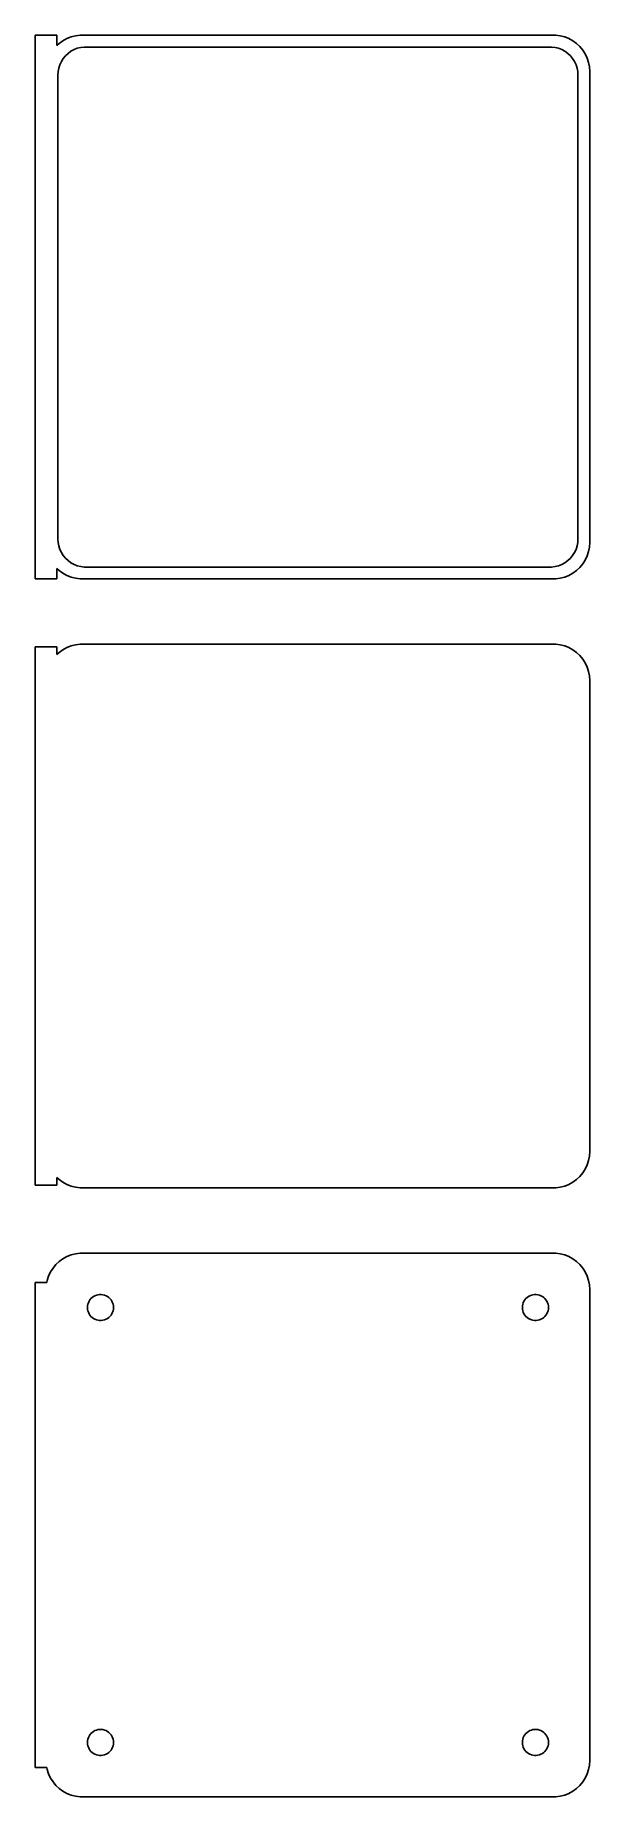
# Model space of a CAD drawing. Header units: metres. Extents: x -39 to 38, y 131 to 373.
import ezdxf

# ---------------------------------------------------------------- set-up
doc = ezdxf.new("R2010")
doc.units = ezdxf.units.M

msp = doc.modelspace()

# ---------------------------------------------------------------- linework, layer by layer
for p, q in [((-36, 373.49), (-39, 373.49)), ((-39, 373.49), (-39, 298.51)), ((-36, 372.059), (-36, 373.49)), ((-35.6871, 372.353), (-36, 372.059)), ((-35.1791, 372.722), (-35.6871, 372.353)), ((-34.6289, 373.024), (-35.1791, 372.722)), ((-34.0451, 373.255), (-34.6289, 373.024)), ((-33.4369, 373.411), (-34.0451, 373.255)), ((-32.8139, 373.49), (-33.4369, 373.411)), ((-33.1967, 371.683), (-32.7256, 371.804)), ((32.8139, 373.49), (-32.8139, 373.49)), ((-32.7256, 371.804), (-32.2432, 371.865)), ((-32.2432, 371.865), (32.2432, 371.865)), ((32.2432, 371.865), (32.7256, 371.804)), ((32.7256, 371.804), (33.1967, 371.683)), ((33.4369, 373.411), (32.8139, 373.49)), ((34.0451, 373.255), (33.4369, 373.411)), ((34.6289, 373.024), (34.0451, 373.255)), ((35.1791, 372.722), (34.6289, 373.024)), ((35.6871, 372.353), (35.1791, 372.722)), ((36.1448, 371.923), (35.6871, 372.353)), ((36.5451, 371.439), (36.1448, 371.923)), ((-35.751, 368.963), (-35.6007, 369.426)), ((-35.6007, 369.426), (-35.3936, 369.866)), ((-35.3936, 369.866), (-35.133, 370.276)), ((-35.133, 370.276), (-34.823, 370.651)), ((-34.823, 370.651), (-34.4685, 370.984)), ((-34.4685, 370.984), (-34.0751, 371.27)), ((-34.0751, 371.27), (-33.6489, 371.504)), ((-33.6489, 371.504), (-33.1967, 371.683)), ((33.1967, 371.683), (33.6489, 371.504)), ((33.6489, 371.504), (34.0751, 371.27)), ((34.0751, 371.27), (34.4685, 370.984)), ((34.4685, 370.984), (34.823, 370.651)), ((34.823, 370.651), (35.133, 370.276)), ((35.133, 370.276), (35.3936, 369.866)), ((35.3936, 369.866), (35.6007, 369.426)), ((35.6007, 369.426), (35.751, 368.963)), ((36.8815, 370.909), (36.5451, 371.439)), ((37.1489, 370.341), (36.8815, 370.909)), ((37.3429, 369.743), (37.1489, 370.341)), ((37.4606, 369.127), (37.3429, 369.743)), ((-35.8726, 368), (-35.8421, 368.485)), ((-35.8726, 304), (-35.8726, 368)), ((-35.8421, 368.485), (-35.751, 368.963)), ((35.751, 368.963), (35.8421, 368.485)), ((35.8421, 368.485), (35.8726, 368)), ((35.8726, 368), (35.8726, 304)), ((37.5, 368.5), (37.4606, 369.127)), ((37.5, 303.5), (37.5, 368.5)), ((-35.8421, 303.515), (-35.8726, 304)), ((35.8726, 304), (35.8421, 303.515)), ((-35.751, 303.037), (-35.8421, 303.515)), ((-35.6007, 302.574), (-35.751, 303.037)), ((-35.3936, 302.134), (-35.6007, 302.574)), ((-35.133, 301.724), (-35.3936, 302.134)), ((-34.823, 301.349), (-35.133, 301.724)), ((-34.4685, 301.016), (-34.823, 301.349)), ((34.823, 301.349), (34.4685, 301.016)), ((35.133, 301.724), (34.823, 301.349)), ((35.3936, 302.134), (35.133, 301.724)), ((35.6007, 302.574), (35.3936, 302.134)), ((35.751, 303.037), (35.6007, 302.574)), ((35.8421, 303.515), (35.751, 303.037)), ((36.8815, 301.091), (37.1489, 301.659)), ((37.1489, 301.659), (37.3429, 302.257)), ((37.3429, 302.257), (37.4606, 302.873)), ((37.4606, 302.873), (37.5, 303.5)), ((-36, 299.941), (-35.6871, 299.647)), ((-36, 298.51), (-36, 299.941)), ((-35.6871, 299.647), (-35.1791, 299.278)), ((-35.1791, 299.278), (-34.6289, 298.976)), ((-34.6289, 298.976), (-34.0451, 298.745)), ((-34.0751, 300.73), (-34.4685, 301.016)), ((-33.6489, 300.496), (-34.0751, 300.73)), ((-33.1967, 300.317), (-33.6489, 300.496)), ((-32.7256, 300.196), (-33.1967, 300.317)), ((-32.2432, 300.135), (-32.7256, 300.196)), ((32.2432, 300.135), (-32.2432, 300.135)), ((32.7256, 300.196), (32.2432, 300.135)), ((33.1967, 300.317), (32.7256, 300.196)), ((33.6489, 300.496), (33.1967, 300.317)), ((34.0751, 300.73), (33.6489, 300.496)), ((34.0451, 298.745), (34.6289, 298.976)), ((34.4685, 301.016), (34.0751, 300.73)), ((34.6289, 298.976), (35.1791, 299.278)), ((35.1791, 299.278), (35.6871, 299.647)), ((35.6871, 299.647), (36.1448, 300.077)), ((36.1448, 300.077), (36.5451, 300.561)), ((36.5451, 300.561), (36.8815, 301.091)), ((-39, 298.51), (-36, 298.51)), ((-34.0451, 298.745), (-33.4369, 298.589)), ((-33.4369, 298.589), (-32.8139, 298.51)), ((-32.8139, 298.51), (32.8139, 298.51)), ((32.8139, 298.51), (33.4369, 298.589)), ((33.4369, 298.589), (34.0451, 298.745)), ((-34.0451, 289.255), (-34.6289, 289.024)), ((-33.4369, 289.411), (-34.0451, 289.255)), ((-32.8139, 289.49), (-33.4369, 289.411)), ((32.8139, 289.49), (-32.8139, 289.49)), ((33.4369, 289.411), (32.8139, 289.49)), ((34.0451, 289.255), (33.4369, 289.411)), ((34.6289, 289.024), (34.0451, 289.255)), ((-36, 289.115), (-39, 289.115)), ((-39, 289.115), (-39, 214.885)), ((-36, 288.059), (-36, 289.115)), ((-35.6871, 288.353), (-36, 288.059)), ((-35.1791, 288.722), (-35.6871, 288.353)), ((-34.6289, 289.024), (-35.1791, 288.722)), ((35.1791, 288.722), (34.6289, 289.024)), ((35.6871, 288.353), (35.1791, 288.722)), ((36.1448, 287.923), (35.6871, 288.353)), ((36.5451, 287.439), (36.1448, 287.923)), ((36.8815, 286.909), (36.5451, 287.439)), ((37.1489, 286.341), (36.8815, 286.909)), ((37.3429, 285.743), (37.1489, 286.341)), ((37.4606, 285.127), (37.3429, 285.743)), ((37.5, 284.5), (37.4606, 285.127)), ((37.5, 219.5), (37.5, 284.5)), ((37.3429, 218.257), (37.4606, 218.873)), ((37.4606, 218.873), (37.5, 219.5)), ((36.1448, 216.077), (36.5451, 216.561)), ((36.5451, 216.561), (36.8815, 217.091)), ((36.8815, 217.091), (37.1489, 217.659)), ((37.1489, 217.659), (37.3429, 218.257)), ((-39, 214.885), (-36, 214.885)), ((-36, 214.885), (-36, 215.941)), ((-36, 215.941), (-35.6871, 215.647)), ((-35.6871, 215.647), (-35.1791, 215.278)), ((-35.1791, 215.278), (-34.6289, 214.976)), ((-34.6289, 214.976), (-34.0451, 214.745)), ((-34.0451, 214.745), (-33.4369, 214.589)), ((-33.4369, 214.589), (-32.8139, 214.51)), ((-32.8139, 214.51), (32.8139, 214.51)), ((32.8139, 214.51), (33.4369, 214.589)), ((33.4369, 214.589), (34.0451, 214.745)), ((34.0451, 214.745), (34.6289, 214.976)), ((34.6289, 214.976), (35.1791, 215.278)), ((35.1791, 215.278), (35.6871, 215.647)), ((35.6871, 215.647), (36.1448, 216.077)), ((-35.6871, 204.353), (-36.1448, 203.923)), ((-35.1791, 204.722), (-35.6871, 204.353)), ((-34.6289, 205.024), (-35.1791, 204.722)), ((-34.0451, 205.255), (-34.6289, 205.024)), ((-33.4369, 205.411), (-34.0451, 205.255)), ((-32.8139, 205.49), (-33.4369, 205.411)), ((32.8139, 205.49), (-32.8139, 205.49)), ((33.4369, 205.411), (32.8139, 205.49)), ((34.0451, 205.255), (33.4369, 205.411)), ((34.6289, 205.024), (34.0451, 205.255)), ((35.1791, 204.722), (34.6289, 205.024)), ((35.6871, 204.353), (35.1791, 204.722)), ((36.1448, 203.923), (35.6871, 204.353)), ((-37.3429, 201.743), (-37.4, 201.444)), ((-37.1489, 202.341), (-37.3429, 201.743)), ((-36.8815, 202.909), (-37.1489, 202.341)), ((-36.5451, 203.439), (-36.8815, 202.909)), ((-36.1448, 203.923), (-36.5451, 203.439)), ((36.5451, 203.439), (36.1448, 203.923)), ((36.8815, 202.909), (36.5451, 203.439)), ((37.1489, 202.341), (36.8815, 202.909)), ((37.3429, 201.743), (37.1489, 202.341)), ((37.4606, 201.127), (37.3429, 201.743)), ((-37.4, 201.444), (-39, 201.444)), ((-39, 201.444), (-39, 134.556)), ((-31.3121, 199.232), (-31.1474, 199.387)), ((-31.1474, 199.387), (-30.9645, 199.52)), ((-30.9645, 199.52), (-30.7664, 199.629)), ((-30.7664, 199.629), (-30.5562, 199.712)), ((-30.5562, 199.712), (-30.3373, 199.768)), ((-30.3373, 199.768), (-30.113, 199.796)), ((-30.113, 199.796), (-29.887, 199.796)), ((-29.887, 199.796), (-29.6627, 199.768)), ((-29.6627, 199.768), (-29.4438, 199.712)), ((-29.4438, 199.712), (-29.2336, 199.629)), ((-29.2336, 199.629), (-29.0355, 199.52)), ((-29.0355, 199.52), (-28.8526, 199.387)), ((-28.8526, 199.387), (-28.6879, 199.232)), ((28.6879, 199.232), (28.8526, 199.387)), ((28.8526, 199.387), (29.0355, 199.52)), ((29.0355, 199.52), (29.2336, 199.629)), ((29.2336, 199.629), (29.4438, 199.712)), ((29.4438, 199.712), (29.6627, 199.768)), ((29.6627, 199.768), (29.887, 199.796)), ((29.887, 199.796), (30.113, 199.796)), ((30.113, 199.796), (30.3373, 199.768)), ((30.3373, 199.768), (30.5562, 199.712)), ((30.5562, 199.712), (30.7664, 199.629)), ((30.7664, 199.629), (30.9645, 199.52)), ((30.9645, 199.52), (31.1474, 199.387)), ((31.1474, 199.387), (31.3121, 199.232)), ((37.5, 200.5), (37.4606, 201.127)), ((37.5, 135.5), (37.5, 200.5)), ((-31.8, 198), (-31.7858, 198.226)), ((-31.7858, 197.774), (-31.8, 198)), ((-31.7858, 198.226), (-31.7434, 198.448)), ((-31.7434, 197.552), (-31.7858, 197.774)), ((-31.7434, 198.448), (-31.6736, 198.663)), ((-31.6736, 197.337), (-31.7434, 197.552)), ((-31.6736, 198.663), (-31.5773, 198.867)), ((-31.5773, 197.133), (-31.6736, 197.337)), ((-31.5773, 198.867), (-31.4562, 199.058)), ((-31.4562, 196.942), (-31.5773, 197.133)), ((-31.4562, 199.058), (-31.3121, 199.232)), ((-31.3121, 196.768), (-31.4562, 196.942)), ((-28.6879, 199.232), (-28.5438, 199.058)), ((-28.5438, 196.942), (-28.6879, 196.768)), ((-28.5438, 199.058), (-28.4226, 198.867)), ((-28.4226, 197.133), (-28.5438, 196.942)), ((-28.4226, 198.867), (-28.3264, 198.663)), ((-28.3264, 197.337), (-28.4226, 197.133)), ((-28.3264, 198.663), (-28.2565, 198.448)), ((-28.2565, 197.552), (-28.3264, 197.337)), ((-28.2565, 198.448), (-28.2142, 198.226)), ((-28.2142, 197.774), (-28.2565, 197.552)), ((-28.2142, 198.226), (-28.2, 198)), ((-28.2, 198), (-28.2142, 197.774)), ((28.2, 198), (28.2142, 198.226)), ((28.2142, 197.774), (28.2, 198)), ((28.2142, 198.226), (28.2565, 198.448)), ((28.2565, 197.552), (28.2142, 197.774)), ((28.2565, 198.448), (28.3264, 198.663)), ((28.3264, 197.337), (28.2565, 197.552)), ((28.3264, 198.663), (28.4226, 198.867)), ((28.4226, 197.133), (28.3264, 197.337)), ((28.4226, 198.867), (28.5438, 199.058)), ((28.5438, 196.942), (28.4226, 197.133)), ((28.5438, 199.058), (28.6879, 199.232)), ((28.6879, 196.768), (28.5438, 196.942)), ((31.3121, 199.232), (31.4562, 199.058)), ((31.4562, 196.942), (31.3121, 196.768)), ((31.4562, 199.058), (31.5773, 198.867)), ((31.5773, 197.133), (31.4562, 196.942)), ((31.5773, 198.867), (31.6736, 198.663)), ((31.6736, 197.337), (31.5773, 197.133)), ((31.6736, 198.663), (31.7434, 198.448)), ((31.7434, 197.552), (31.6736, 197.337)), ((31.7434, 198.448), (31.7858, 198.226)), ((31.7858, 197.774), (31.7434, 197.552)), ((31.7858, 198.226), (31.8, 198)), ((31.8, 198), (31.7858, 197.774)), ((-31.1474, 196.613), (-31.3121, 196.768)), ((-30.9645, 196.48), (-31.1474, 196.613)), ((-30.7664, 196.371), (-30.9645, 196.48)), ((-30.5562, 196.288), (-30.7664, 196.371)), ((-30.3373, 196.232), (-30.5562, 196.288)), ((-30.113, 196.204), (-30.3373, 196.232)), ((-29.887, 196.204), (-30.113, 196.204)), ((-29.6627, 196.232), (-29.887, 196.204)), ((-29.4438, 196.288), (-29.6627, 196.232)), ((-29.2336, 196.371), (-29.4438, 196.288)), ((-29.0355, 196.48), (-29.2336, 196.371)), ((-28.8526, 196.613), (-29.0355, 196.48)), ((-28.6879, 196.768), (-28.8526, 196.613)), ((28.8526, 196.613), (28.6879, 196.768)), ((29.0355, 196.48), (28.8526, 196.613)), ((29.2336, 196.371), (29.0355, 196.48)), ((29.4438, 196.288), (29.2336, 196.371)), ((29.6627, 196.232), (29.4438, 196.288)), ((29.887, 196.204), (29.6627, 196.232)), ((30.113, 196.204), (29.887, 196.204)), ((30.3373, 196.232), (30.113, 196.204)), ((30.5562, 196.288), (30.3373, 196.232)), ((30.7664, 196.371), (30.5562, 196.288)), ((30.9645, 196.48), (30.7664, 196.371)), ((31.1474, 196.613), (30.9645, 196.48)), ((31.3121, 196.768), (31.1474, 196.613)), ((-31.7434, 138.448), (-31.6736, 138.663)), ((-31.6736, 138.663), (-31.5773, 138.867)), ((-31.5773, 138.867), (-31.4562, 139.058)), ((-31.4562, 139.058), (-31.3121, 139.232)), ((-31.3121, 139.232), (-31.1474, 139.387)), ((-31.1474, 139.387), (-30.9645, 139.52)), ((-30.9645, 139.52), (-30.7664, 139.629)), ((-30.7664, 139.629), (-30.5562, 139.712)), ((-30.5562, 139.712), (-30.3373, 139.768)), ((-30.3373, 139.768), (-30.113, 139.796)), ((-30.113, 139.796), (-29.887, 139.796)), ((-29.887, 139.796), (-29.6627, 139.768)), ((-29.6627, 139.768), (-29.4438, 139.712)), ((-29.4438, 139.712), (-29.2336, 139.629)), ((-29.2336, 139.629), (-29.0355, 139.52)), ((-29.0355, 139.52), (-28.8526, 139.387)), ((-28.8526, 139.387), (-28.6879, 139.232)), ((-28.6879, 139.232), (-28.5438, 139.058)), ((-28.5438, 139.058), (-28.4226, 138.867)), ((-28.4226, 138.867), (-28.3264, 138.663)), ((-28.3264, 138.663), (-28.2565, 138.448)), ((28.2565, 138.448), (28.3264, 138.663)), ((28.3264, 138.663), (28.4226, 138.867)), ((28.4226, 138.867), (28.5438, 139.058)), ((28.5438, 139.058), (28.6879, 139.232)), ((28.6879, 139.232), (28.8526, 139.387)), ((28.8526, 139.387), (29.0355, 139.52)), ((29.0355, 139.52), (29.2336, 139.629)), ((29.2336, 139.629), (29.4438, 139.712)), ((29.4438, 139.712), (29.6627, 139.768)), ((29.6627, 139.768), (29.887, 139.796)), ((29.887, 139.796), (30.113, 139.796)), ((30.113, 139.796), (30.3373, 139.768)), ((30.3373, 139.768), (30.5562, 139.712)), ((30.5562, 139.712), (30.7664, 139.629)), ((30.7664, 139.629), (30.9645, 139.52)), ((30.9645, 139.52), (31.1474, 139.387)), ((31.1474, 139.387), (31.3121, 139.232)), ((31.3121, 139.232), (31.4562, 139.058)), ((31.4562, 139.058), (31.5773, 138.867)), ((31.5773, 138.867), (31.6736, 138.663)), ((31.6736, 138.663), (31.7434, 138.448)), ((-31.8, 138), (-31.7858, 138.226)), ((-31.7858, 137.774), (-31.8, 138)), ((-31.7858, 138.226), (-31.7434, 138.448)), ((-31.7434, 137.552), (-31.7858, 137.774)), ((-31.6736, 137.337), (-31.7434, 137.552)), ((-31.5773, 137.133), (-31.6736, 137.337)), ((-31.4562, 136.942), (-31.5773, 137.133)), ((-31.3121, 136.768), (-31.4562, 136.942)), ((-31.1474, 136.613), (-31.3121, 136.768)), ((-30.9645, 136.48), (-31.1474, 136.613)), ((-30.7664, 136.371), (-30.9645, 136.48)), ((-30.5562, 136.288), (-30.7664, 136.371)), ((-30.3373, 136.232), (-30.5562, 136.288)), ((-30.113, 136.204), (-30.3373, 136.232)), ((-29.887, 136.204), (-30.113, 136.204)), ((-29.6627, 136.232), (-29.887, 136.204)), ((-29.4438, 136.288), (-29.6627, 136.232)), ((-29.2336, 136.371), (-29.4438, 136.288)), ((-29.0355, 136.48), (-29.2336, 136.371)), ((-28.8526, 136.613), (-29.0355, 136.48)), ((-28.6879, 136.768), (-28.8526, 136.613)), ((-28.5438, 136.942), (-28.6879, 136.768)), ((-28.4226, 137.133), (-28.5438, 136.942)), ((-28.3264, 137.337), (-28.4226, 137.133)), ((-28.2565, 137.552), (-28.3264, 137.337)), ((-28.2565, 138.448), (-28.2142, 138.226)), ((-28.2142, 137.774), (-28.2565, 137.552)), ((-28.2142, 138.226), (-28.2, 138)), ((-28.2, 138), (-28.2142, 137.774)), ((28.2, 138), (28.2142, 138.226)), ((28.2142, 137.774), (28.2, 138)), ((28.2142, 138.226), (28.2565, 138.448)), ((28.2565, 137.552), (28.2142, 137.774)), ((28.3264, 137.337), (28.2565, 137.552)), ((28.4226, 137.133), (28.3264, 137.337)), ((28.5438, 136.942), (28.4226, 137.133)), ((28.6879, 136.768), (28.5438, 136.942)), ((28.8526, 136.613), (28.6879, 136.768)), ((29.0355, 136.48), (28.8526, 136.613)), ((29.2336, 136.371), (29.0355, 136.48)), ((29.4438, 136.288), (29.2336, 136.371)), ((29.6627, 136.232), (29.4438, 136.288)), ((29.887, 136.204), (29.6627, 136.232)), ((30.113, 136.204), (29.887, 136.204)), ((30.3373, 136.232), (30.113, 136.204)), ((30.5562, 136.288), (30.3373, 136.232)), ((30.7664, 136.371), (30.5562, 136.288)), ((30.9645, 136.48), (30.7664, 136.371)), ((31.1474, 136.613), (30.9645, 136.48)), ((31.3121, 136.768), (31.1474, 136.613)), ((31.4562, 136.942), (31.3121, 136.768)), ((31.5773, 137.133), (31.4562, 136.942)), ((31.6736, 137.337), (31.5773, 137.133)), ((31.7434, 137.552), (31.6736, 137.337)), ((31.7434, 138.448), (31.7858, 138.226)), ((31.7858, 137.774), (31.7434, 137.552)), ((31.7858, 138.226), (31.8, 138)), ((31.8, 138), (31.7858, 137.774)), ((-39, 134.556), (-37.4, 134.556)), ((-37.4, 134.556), (-37.3429, 134.257)), ((-37.3429, 134.257), (-37.1489, 133.659)), ((-37.1489, 133.659), (-36.8815, 133.091)), ((36.8815, 133.091), (37.1489, 133.659)), ((37.1489, 133.659), (37.3429, 134.257)), ((37.3429, 134.257), (37.4606, 134.873)), ((37.4606, 134.873), (37.5, 135.5)), ((-36.8815, 133.091), (-36.5451, 132.561)), ((-36.5451, 132.561), (-36.1448, 132.077)), ((-36.1448, 132.077), (-35.6871, 131.647)), ((-35.6871, 131.647), (-35.1791, 131.278)), ((-35.1791, 131.278), (-34.6289, 130.976)), ((34.6289, 130.976), (35.1791, 131.278)), ((35.1791, 131.278), (35.6871, 131.647)), ((35.6871, 131.647), (36.1448, 132.077)), ((36.1448, 132.077), (36.5451, 132.561)), ((36.5451, 132.561), (36.8815, 133.091)), ((-34.6289, 130.976), (-34.0451, 130.745)), ((-34.0451, 130.745), (-33.4369, 130.589)), ((-33.4369, 130.589), (-32.8139, 130.51)), ((-32.8139, 130.51), (32.8139, 130.51)), ((32.8139, 130.51), (33.4369, 130.589)), ((33.4369, 130.589), (34.0451, 130.745)), ((34.0451, 130.745), (34.6289, 130.976))]:
    msp.add_line(p, q)

doc.saveas('drawing.dxf')
